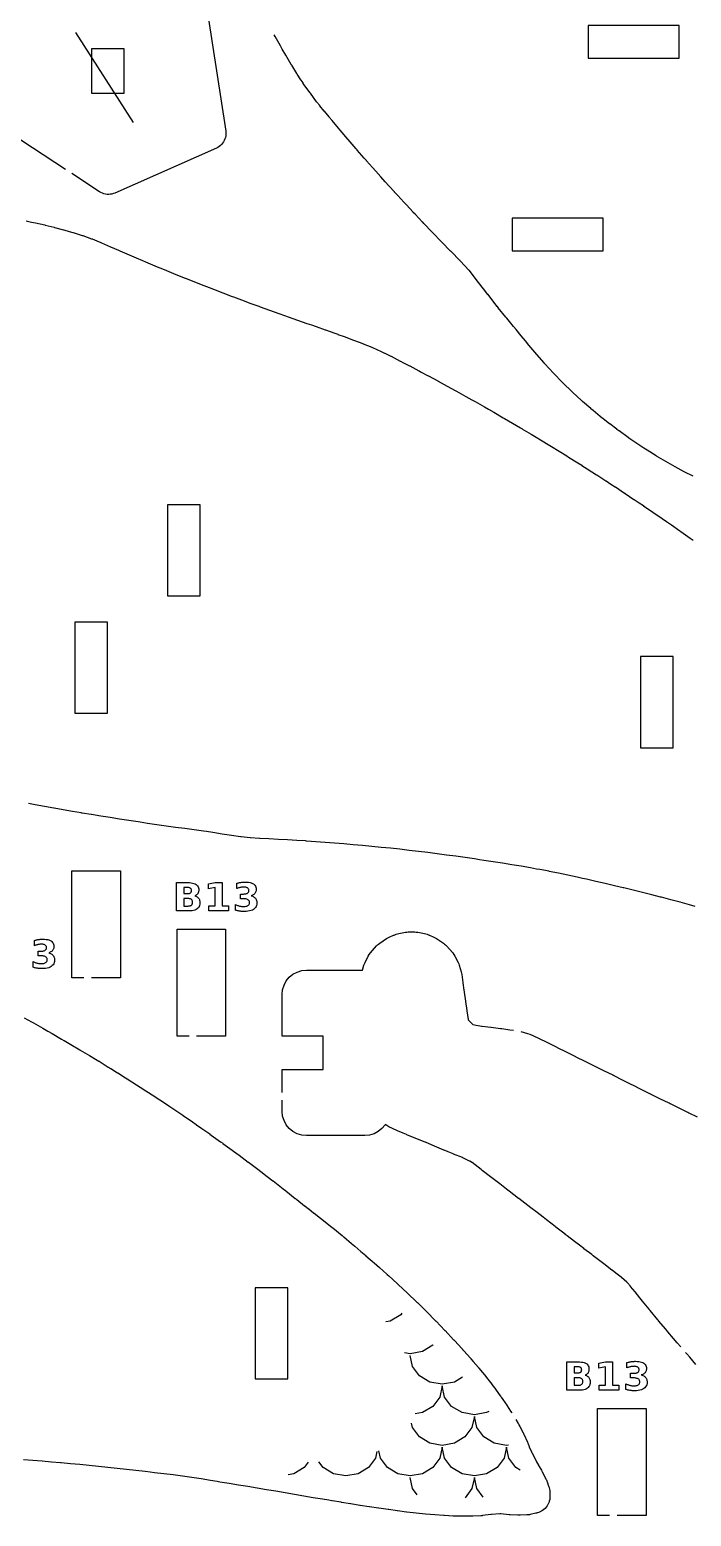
# Model space of a CAD drawing. Header units: millimetres. Extents: x 1 to 297, y 5 to 290.
# Drawn here: x 153.3 to 209.9, y 8.4 to 135.5 of the extents above; entities that cross this region are included whole.
import ezdxf

# ---------------------------------------------------------------- set-up
doc = ezdxf.new("R2010")
doc.units = ezdxf.units.MM
for name, color, linetype in [('CUT', 1, 'CONTINUOUS'), ('ENGRAVE', 5, 'CONTINUOUS'), ('SCORE', 7, 'CONTINUOUS')]:
    doc.layers.add(name, color=color, linetype=linetype)

msp = doc.modelspace()

# ---------------------------------------------------------------- linework, layer by layer
at = {"layer": 'CUT', "color": 1}
for points in [[(168.5566, 136.8011), (170.0886, 126.8641), (170.1025, 126.7284), (170.1028, 126.5902), (170.0892, 126.4526), (170.0619, 126.3171), (170.0211, 126.1851), (169.9673, 126.0578), (169.9009, 125.9365), (169.8227, 125.8225), (169.7335, 125.717), (169.6341, 125.6209), (169.5255, 125.5353), (169.4089, 125.461), (169.2872, 125.3997), (160.6009, 121.5582), (160.4748, 121.5098), (160.3427, 121.4737), (160.2077, 121.4509), (160.0711, 121.4416), (159.9342, 121.446), (159.7984, 121.4639), (159.6651, 121.4953), (159.5356, 121.5398), (159.4111, 121.5969), (159.2946, 121.6652), (156.9153, 123.2238)], [(210.0979, 97.3327), (209.385, 97.6895), (209.346, 97.7098), (208.5771, 98.1267), (208.5501, 98.1417), (207.766, 98.5906), (207.7591, 98.5946), (207.1734, 98.9345), (207.1712, 98.9358), (206.9795, 99.0475), (206.9432, 99.0695), (206.1639, 99.5575), (206.156, 99.5625), (205.8917, 99.7306), (205.8714, 99.7437), (205.3621, 100.0808), (205.3548, 100.0856), (204.6823, 100.5369), (204.6797, 100.5386), (204.5766, 100.6082), (204.5378, 100.6354), (203.7589, 101.2018), (203.7525, 101.2065), (203.5788, 101.3344), (203.564, 101.3455), (202.9633, 101.8008), (202.9452, 101.8148), (202.531, 102.14), (202.5283, 102.1421), (202.1691, 102.4257), (202.1365, 102.4522), (201.555, 102.9415), (201.5523, 102.9438), (201.3565, 103.1095), (201.346, 103.1185), (200.6329, 103.7346), (200.6119, 103.7531), (200.5528, 103.8064), (200.5465, 103.8121), (199.7647, 104.5256), (199.7328, 104.5557), (198.9503, 105.3183), (198.9447, 105.3237), (198.9335, 105.3348), (198.9085, 105.3601), (198.1575, 106.1411), (198.1435, 106.1559), (197.4186, 106.933), (197.3879, 106.9671), (197.347, 107.0141), (197.3395, 107.0228), (196.7178, 107.7494), (196.7144, 107.7533), (196.5445, 107.9535), (196.541, 107.9576), (196.0423, 108.5498), (196.039, 108.5538), (195.744, 108.9068), (195.7407, 108.9108), (195.3761, 109.3506), (195.3735, 109.3538), (194.9438, 109.8756), (194.9402, 109.8799), (194.7185, 110.1515), (194.7165, 110.1538), (194.1437, 110.8585), (194.1397, 110.8634), (194.068, 110.9526), (193.4256, 111.7517), (193.4234, 111.7544), (193.3427, 111.8554), (193.34, 111.8587), (192.7897, 112.5514), (192.7865, 112.5555), (192.5423, 112.8654), (192.5398, 112.8686), (192.1613, 113.3519), (192.1582, 113.3559), (191.7419, 113.8915), (191.7395, 113.8947), (191.5406, 114.1523), (191.5375, 114.1563), (190.9445, 114.9302), (190.9422, 114.9331), (190.9114, 114.9688), (190.1887, 115.7393), (190.1726, 115.7558), (190.1507, 115.7774), (190.1435, 115.7846), (189.3842, 116.5469), (189.3502, 116.5811), (189.3432, 116.5881), (188.5975, 117.3474), (188.5496, 117.396), (188.543, 117.4028), (187.8214, 118.1478), (187.7491, 118.2224), (187.7428, 118.229), (187.0565, 118.9473), (186.9496, 119.0588), (186.9417, 119.067), (186.3, 119.7478), (186.1494, 119.907), (186.1412, 119.9157), (185.5538, 120.548), (185.3488, 120.7678), (185.3411, 120.7761), (184.8165, 121.3484), (184.5483, 121.6398), (184.5409, 121.6478), (184.0874, 122.1488), (183.7478, 122.5226), (183.7408, 122.5304), (183.3663, 122.9492), (182.9473, 123.4164), (182.9406, 123.4239), (182.6529, 123.7497), (182.1469, 124.321), (182.1405, 124.3282), (181.9466, 124.5504), (181.3464, 125.2373), (181.3403, 125.2443), (181.2485, 125.3509), (180.5589, 126.1507), (180.5456, 126.1662), (180.5405, 126.1721), (179.8778, 126.951), (179.7456, 127.1061), (179.7399, 127.1128), (179.203, 127.7514), (178.9452, 128.0575), (178.9397, 128.064), (178.5368, 128.5489), (178.5312, 128.5556), (178.1502, 129.0202), (178.1331, 129.0415), (177.9003, 129.3375), (177.8739, 129.3722), (177.3423, 130.0953), (177.3366, 130.1031), (177.2986, 130.1556), (176.7295, 130.9403), (176.706, 130.9738), (176.5436, 131.2129), (176.5318, 131.2305), (176.1974, 131.7399), (176.1717, 131.7805), (175.7402, 132.4924), (175.7311, 132.5076), (175.7004, 132.5598), (175.6977, 132.5644), (175.2337, 133.3605), (175.2316, 133.3642), (174.936, 133.875), (174.9341, 133.8782), (174.7716, 134.1608), (174.7694, 134.1647), (174.3147, 134.9617), (174.3133, 134.9641), (174.245, 135.0845)], [(156.3715, 123.58), (151.6448, 126.6762)], [(153.0183, 119.1707), (153.4775, 119.0734), (153.8126, 119.0024), (153.8189, 119.001), (154.595, 118.8327), (154.6391, 118.8224), (155.406, 118.6287), (155.4322, 118.6218), (156.2165, 118.4067), (156.2236, 118.4047), (156.6944, 118.2727), (156.6984, 118.2716), (157.0005, 118.186), (157.0426, 118.1733), (157.8021, 117.9307), (157.8457, 117.9159), (158.6059, 117.644), (158.6466, 117.6287), (159.0456, 117.4711), (159.053, 117.4682), (159.41, 117.3247), (159.4478, 117.3089), (160.2303, 116.9662), (160.9106, 116.6681), (161.0318, 116.6153), (161.8313, 116.2706), (162.6324, 115.928), (162.7725, 115.8689), (163.4301, 115.5923), (164.2316, 115.2571), (164.6868, 115.0691), (165.0303, 114.9277), (165.8313, 114.6008), (166.6295, 114.2799), (166.6553, 114.2696), (167.4302, 113.9602), (168.2301, 113.6446), (168.679, 113.4698), (169.0296, 113.3332), (169.8292, 113.0254), (170.6282, 112.7214), (170.7642, 112.6701), (171.4291, 112.4191), (172.2289, 112.1212), (172.9123, 111.8704), (173.0274, 111.8281), (173.828, 111.5364), (174.627, 111.249), (175.1277, 111.0706), (175.4282, 110.9637), (176.2265, 110.6843), (177.0268, 110.4069), (177.4242, 110.2709), (177.8236, 110.134), (177.8251, 110.1335), (178.6142, 109.862), (178.6357, 109.8544), (179.4242, 109.5681), (179.4272, 109.567), (179.6899, 109.4709), (179.6925, 109.4699), (180.2262, 109.2734), (181.0204, 108.9815), (181.032, 108.9771), (181.819, 108.6794), (181.8349, 108.6733), (181.84, 108.6713), (181.8481, 108.6681), (182.6051, 108.3649), (182.6529, 108.3447), (183.4106, 108.0066), (183.4526, 107.987), (183.6919, 107.8701), (183.7036, 107.8643), (184.226, 107.6028), (184.2419, 107.5947), (185.0315, 107.1861), (185.0378, 107.1829), (185.2593, 107.0668), (185.2607, 107.0661), (185.8332, 106.7652), (185.8368, 106.7633), (186.6341, 106.3411), (186.6361, 106.34), (186.7739, 106.2668), (186.776, 106.2656), (187.4333, 105.9147), (187.4376, 105.9124), (188.2341, 105.4833), (188.2372, 105.4817), (188.2654, 105.4664), (188.2671, 105.4655), (189.034, 105.0483), (189.0379, 105.0462), (189.731, 104.6662), (189.7327, 104.6653), (189.8332, 104.61), (189.8395, 104.6065), (190.6344, 104.1636), (190.6388, 104.1611), (191.1641, 103.8659), (191.1659, 103.8649), (191.4357, 103.7127), (191.4381, 103.7113), (192.2355, 103.2594), (192.2386, 103.2577), (192.5754, 103.0657), (192.5773, 103.0646), (193.035, 102.8026), (193.0397, 102.7999), (193.8361, 102.3399), (193.8391, 102.3382), (193.9642, 102.2654), (193.9663, 102.2642), (194.6362, 101.8733), (194.6396, 101.8713), (195.3305, 101.4653), (195.3328, 101.464), (195.4354, 101.4034), (195.4412, 101.4), (196.2365, 100.9251), (196.2406, 100.9227), (196.6689, 100.6649), (196.6711, 100.6636), (197.0371, 100.4424), (197.0407, 100.4402), (197.8379, 99.9549), (197.8403, 99.9535), (197.986, 99.8644), (197.9873, 99.8636), (198.6368, 99.4653), (198.6419, 99.4621), (199.2844, 99.0641), (199.2856, 99.0634), (199.4376, 98.969), (199.4418, 98.9664), (200.2387, 98.4675), (200.2411, 98.466), (200.5617, 98.2643), (200.5644, 98.2626), (201.0388, 97.9626), (201.0416, 97.9608), (201.8226, 97.4642), (201.8255, 97.4623), (201.8375, 97.4546), (201.8436, 97.4507), (202.6388, 96.9361), (202.6429, 96.9334), (203.0564, 96.6637), (203.0591, 96.6618), (203.4399, 96.4121), (203.4425, 96.4104), (204.2396, 95.8849), (204.2432, 95.8825), (204.2739, 95.8621), (205.0389, 95.3532), (205.0445, 95.3495), (205.472, 95.0619), (205.8392, 94.8144), (205.8449, 94.8106), (206.6494, 94.2625), (206.6519, 94.2607), (207.441, 93.7204), (207.4439, 93.7185), (207.8149, 93.463), (207.8186, 93.4604), (208.2415, 93.1671), (208.2441, 93.1653), (208.9661, 92.662), (208.9675, 92.661), (209.0396, 92.6106), (209.0467, 92.6057), (209.8405, 92.0432), (209.8456, 92.0396), (210.1001, 91.8631)], [(210.2759, 60.5278), (209.7782, 60.6647), (208.9781, 60.8822), (208.1784, 61.0962), (207.3797, 61.3068), (207.3005, 61.3275), (206.5773, 61.5162), (205.7791, 61.7192), (204.9775, 61.9194), (204.1796, 62.1126), (204.1185, 62.1271), (203.3806, 62.3018), (202.5808, 62.488), (201.7811, 62.6711), (200.9816, 62.8511), (200.64, 62.9268), (200.1812, 63.0283), (199.3819, 63.2015), (198.5884, 63.3703), (198.5812, 63.3718), (197.7913, 63.5299), (197.7805, 63.532), (196.9846, 63.6765), (196.7055, 63.7262), (196.1843, 63.819), (195.3844, 63.958), (194.5836, 64.0933), (193.7843, 64.223), (192.9857, 64.3477), (192.1867, 64.4687), (191.8005, 64.5258), (191.3869, 64.587), (190.5863, 64.7026), (189.7872, 64.814), (188.9877, 64.9222), (188.188, 65.0274), (187.3882, 65.1296), (186.5884, 65.2288), (185.7948, 65.3241), (185.7813, 65.3256), (184.9879, 65.4147), (184.1897, 65.4995), (183.3902, 65.5811), (182.5904, 65.6598), (181.7907, 65.7356), (180.9903, 65.8084), (180.1909, 65.8773), (179.3916, 65.9428), (178.5919, 66.0053), (177.7922, 66.0648), (176.9914, 66.1213), (176.9328, 66.1252), (176.191, 66.1735), (175.3925, 66.2201), (174.5938, 66.2626), (173.794, 66.3022), (173.0113, 66.3382), (172.9801, 66.34), (172.218, 66.3928), (172.1689, 66.3972), (171.4153, 66.4775), (171.3662, 66.4836), (170.5956, 66.5946), (170.5822, 66.5966), (169.79, 66.719), (169.7869, 66.7195), (168.9853, 66.8452), (168.4535, 66.9258), (168.1941, 66.9652), (168.1845, 66.9666), (167.3898, 67.0742), (166.5917, 67.1825), (166.588, 67.183), (165.7868, 67.294), (164.995, 67.3997), (164.9846, 67.4011), (164.194, 67.513), (164.1845, 67.5144), (163.3886, 67.6329), (162.7658, 67.7259), (162.587, 67.7528), (161.793, 67.8696), (161.7847, 67.8708), (160.9933, 67.9923), (160.9834, 67.9939), (160.1879, 68.1222), (159.3877, 68.251), (158.5921, 68.3786), (158.5837, 68.38), (157.7917, 68.5122), (157.7831, 68.5136), (157.7111, 68.5261), (156.9867, 68.6518), (156.1872, 68.7898), (155.3919, 68.9272), (155.3821, 68.929), (154.5904, 69.0718), (154.5825, 69.0732), (153.7848, 69.2221), (153.2201, 69.3261)], [(157.95, 54.425), (156.925, 54.425), (156.925, 63.575), (161.075, 63.575), (161.075, 54.425), (158.6, 54.425)], [(166.95, 49.425), (165.925, 49.425), (165.925, 58.575), (170.075, 58.575), (170.075, 49.425), (167.6, 49.425)], [(174.925, 44.6091), (174.925, 46.575), (178.425, 46.575), (178.425, 49.425), (174.925, 49.425), (174.925, 53.0037), (174.9645, 53.4049), (175.0826, 53.7942), (175.2744, 54.153), (175.5325, 54.4675), (175.847, 54.7256), (176.2058, 54.9174), (176.5951, 55.0355), (176.9963, 55.075), (181.795, 55.075), (181.9218, 55.5031), (181.9647, 55.6259), (182.0191, 55.744), (182.2963, 56.2766), (182.3798, 56.416), (182.4794, 56.5444), (183.0103, 57.1502), (183.0897, 57.2335), (183.1771, 57.3107), (183.2695, 57.3793), (183.8543, 57.7765), (183.967, 57.8453), (184.0859, 57.9028), (184.456, 58.0601), (184.5011, 58.0782), (184.6672, 58.1418), (184.7809, 58.1796), (184.8974, 58.2073), (185.4668, 58.3161), (185.5935, 58.3342), (185.7213, 58.3402), (186.2787, 58.3402), (186.4065, 58.3342), (186.5332, 58.3161), (187.1026, 58.2073), (187.2191, 58.1796), (187.3328, 58.1418), (187.4989, 58.0782), (187.544, 58.0601), (187.9141, 57.9028), (188.033, 57.8453), (188.1457, 57.7765), (188.7305, 57.3793), (188.8229, 57.3107), (188.9103, 57.2335), (188.9897, 57.1502), (189.5206, 56.5444), (189.6202, 56.416), (189.7037, 56.2766), (189.9809, 55.744), (190.0353, 55.6259), (190.0782, 55.5031), (190.2501, 54.9227), (190.2774, 54.8144), (190.2956, 54.7042), (190.381, 54.0151), (190.3824, 54.0046), (190.4738, 53.358), (190.4747, 53.3517), (190.4931, 53.2169), (190.4949, 53.2049), (190.6182, 52.418), (190.6203, 52.4044), (190.7354, 51.6171), (190.7373, 51.6038), (190.8404, 50.8455), (190.8425, 50.8343), (190.8499, 50.8256), (191.2295, 50.4246), (191.2379, 50.4167), (191.2491, 50.414), (191.9877, 50.2795), (192.0338, 50.2729), (192.795, 50.1935), (192.822, 50.1904), (193.5974, 50.0935), (193.6225, 50.0902), (193.733, 50.0742), (194.4146, 49.976), (194.7134, 49.935)], [(152.8395, 51.0109), (153.4591, 50.6655), (153.4633, 50.6632), (153.6369, 50.5656), (153.6435, 50.5619), (154.4372, 50.1099), (154.4416, 50.1074), (154.8635, 49.865), (154.8676, 49.8627), (155.2376, 49.6484), (155.239, 49.6476), (156.038, 49.1836), (156.2423, 49.0648), (156.2465, 49.0623), (156.838, 48.7158), (156.841, 48.714), (157.6031, 48.2646), (157.6078, 48.2619), (157.6385, 48.2436), (157.6423, 48.2413), (158.4386, 47.7639), (158.4418, 47.762), (158.9354, 47.4642), (158.9404, 47.4612), (159.2391, 47.2792), (159.2437, 47.2763), (160.0393, 46.7871), (160.0439, 46.7843), (160.2384, 46.6637), (160.2433, 46.6606), (160.8398, 46.2869), (160.8421, 46.2855), (161.5128, 45.8634), (161.5181, 45.8601), (161.6408, 45.782), (162.4402, 45.2744), (162.4423, 45.273), (162.7714, 45.0632), (162.7763, 45.06), (163.2406, 44.7611), (163.2438, 44.7591), (164.0096, 44.263), (164.0159, 44.2589), (164.0413, 44.2422), (164.0451, 44.2397), (164.8413, 43.7137), (164.8432, 43.7125), (165.2203, 43.4624), (165.2267, 43.4582), (165.6418, 43.1795), (165.6431, 43.1786), (166.4104, 42.6622), (166.4175, 42.6574), (166.4425, 42.6403), (166.4465, 42.6376), (167.2425, 42.0901), (167.2442, 42.0889), (167.5736, 41.8616), (167.5803, 41.8569), (168.043, 41.5335), (168.0444, 41.5325), (168.7164, 41.0613), (168.7236, 41.0562), (168.8442, 40.9705), (169.6435, 40.4013), (169.6459, 40.3996), (169.8398, 40.2609), (169.8457, 40.2566), (170.444, 39.8237), (170.447, 39.8215), (170.9429, 39.4605), (170.9492, 39.456), (171.2445, 39.2383), (171.2474, 39.2362), (172.0247, 38.6602), (172.0314, 38.6552), (172.0451, 38.645), (172.0467, 38.6437), (172.8452, 38.0424), (173.0877, 37.8597), (173.0966, 37.8529), (173.6461, 37.4317), (174.1314, 37.0593), (174.141, 37.0519), (174.4463, 36.8133), (175.1552, 36.2589), (175.1655, 36.2508), (175.2475, 36.1854), (176.0455, 35.5478), (176.0536, 35.5414), (176.1603, 35.4591), (176.1698, 35.4517), (176.8455, 34.9202), (176.8508, 34.916), (177.1847, 34.6593), (177.1936, 34.6523), (177.6462, 34.2983), (177.6473, 34.2974), (178.2065, 33.8588), (178.2166, 33.8508), (178.4478, 33.6659), (179.2058, 33.0584), (179.2159, 33.0502), (179.2475, 33.0244), (179.2491, 33.0231), (180.05, 32.3662), (180.1731, 32.2658), (180.1796, 32.2605), (180.1862, 32.2551), (180.1927, 32.2497), (180.8513, 31.6983), (181.1306, 31.466), (181.1376, 31.4602), (181.1445, 31.4544), (181.1514, 31.4485), (181.6523, 31.0203), (182.0697, 30.6662), (182.077, 30.66), (182.0844, 30.6536), (182.0916, 30.6473), (182.4533, 30.3313), (182.9899, 29.8665), (182.9977, 29.8597), (183.0055, 29.8528), (183.0133, 29.846), (183.2534, 29.6314), (183.8908, 29.0658), (183.8983, 29.0591), (183.9058, 29.0523), (183.9133, 29.0455), (184.054, 28.9168), (184.7731, 28.2638), (184.7794, 28.2581), (184.7857, 28.2523), (184.792, 28.2465), (184.8515, 28.191), (185.642, 27.4551), (185.6483, 27.4492), (185.6546, 27.4433), (185.6608, 27.4373), (186.4569, 26.6768), (186.4675, 26.6668), (186.4764, 26.6582), (186.4853, 26.6497), (186.4941, 26.6411), (187.258, 25.8923), (187.284, 25.8671), (187.2934, 25.8579), (187.3028, 25.8486), (187.3121, 25.8394), (188.0585, 25.0875), (188.0785, 25.0675), (188.0884, 25.0575), (188.0983, 25.0475), (188.1081, 25.0374), (188.8579, 24.2587), (188.8647, 24.2516), (188.8714, 24.2445), (188.8782, 24.2374), (189.6019, 23.4633), (189.6094, 23.4551), (189.617, 23.447), (189.6239, 23.4394), (189.6618, 23.3975), (190.331, 22.6687), (190.3423, 22.6563), (190.3534, 22.6438), (190.3642, 22.6316), (190.4638, 22.5177), (191.0399, 21.8695), (191.0519, 21.8559), (191.0638, 21.8421), (191.0754, 21.8285), (191.265, 21.6033), (191.722, 21.0703), (191.7345, 21.0554), (191.747, 21.0404), (191.7593, 21.0254), (192.0661, 20.6459), (192.375, 20.271), (192.3881, 20.2548), (192.4012, 20.2384), (192.4141, 20.222), (192.8586, 19.6468), (192.8628, 19.6415), (192.9954, 19.4738), (193.0102, 19.4548), (193.0248, 19.4356), (193.0392, 19.4164), (193.5851, 18.6723), (193.5991, 18.6529), (193.6129, 18.6334), (193.6264, 18.614), (193.6654, 18.5566), (194.14, 17.8661), (194.1511, 17.8497), (194.1621, 17.8332), (194.173, 17.8166), (194.4667, 17.3609), (194.5709, 17.2012)], [(195.3536, 49.8268), (195.9346, 49.6623), (196.112, 49.5982), (196.8068, 49.2903), (196.8586, 49.2661), (197.6343, 48.8819), (198.4285, 48.4904), (198.4383, 48.4855), (198.4741, 48.4675), (198.4761, 48.4665), (199.2349, 48.0831), (200.038, 47.6794), (200.0627, 47.6672), (200.832, 47.2882), (200.8345, 47.287), (201.636, 46.8899), (201.6808, 46.868), (201.6836, 46.8666), (202.4341, 46.4973), (203.2287, 46.1081), (203.2378, 46.1036), (203.3098, 46.0677), (203.3121, 46.0665), (204.0347, 45.704), (204.831, 45.3063), (204.8363, 45.3036), (204.909, 45.2669), (205.633, 44.9015), (205.6346, 44.9007), (206.4288, 44.4984), (206.4379, 44.4939), (206.4909, 44.4682), (206.494, 44.4667), (207.234, 44.1047), (208.0287, 43.7178), (208.0374, 43.7136), (208.1297, 43.6678), (208.1324, 43.6665), (208.8342, 43.3167), (209.63, 42.9213), (209.6372, 42.9177), (209.7367, 42.8675), (209.739, 42.8664), (210.4355, 42.5134)], [(209.0352, 22.8515), (208.7487, 23.1819), (208.7374, 23.1952), (208.4343, 23.5542), (207.948, 24.1238), (207.9374, 24.1364), (207.756, 24.3543), (207.1473, 25.0781), (207.1374, 25.09), (207.0854, 25.1533), (206.4252, 25.9539), (206.3473, 26.0478), (206.3368, 26.0605), (205.7746, 26.7548), (205.5465, 27.0341), (205.5369, 27.046), (205.1308, 27.5549), (204.7534, 28.0246), (204.7316, 28.0502), (204.4915, 28.3174), (204.4362, 28.3717), (203.9649, 28.7785), (203.9396, 28.7992), (203.4962, 29.1423), (203.1577, 29.4019), (203.1507, 29.4074), (202.4625, 29.9425), (202.355, 30.0253), (202.3535, 30.0265), (201.5513, 30.6463), (201.426, 30.7419), (200.758, 31.2473), (200.7511, 31.2526), (200.3735, 31.5421), (199.9581, 31.8577), (199.9508, 31.8633), (199.3291, 32.3423), (199.158, 32.473), (199.1507, 32.4786), (198.3513, 33.0973), (198.2972, 33.1387), (198.2924, 33.1424), (197.5516, 33.7143), (197.2583, 33.9385), (197.2529, 33.9426), (196.7514, 34.3297), (196.211, 34.7419), (195.9581, 34.9332), (195.9511, 34.9385), (195.168, 35.5388), (195.1584, 35.5462), (195.1492, 35.5532), (194.3518, 36.1704), (194.1324, 36.3387), (194.1275, 36.3425), (193.5515, 36.7883), (193.0942, 37.1385), (193.0888, 37.1426), (192.7513, 37.4039), (192.0525, 37.9382), (192.0464, 37.9429), (191.9534, 38.0149), (191.1748, 38.6156), (191.1583, 38.6274), (191.1409, 38.6379), (190.9794, 38.7273), (190.9565, 38.7394), (190.3924, 39.0212), (190.3453, 39.0423), (189.5797, 39.3472), (189.564, 39.3536), (189.1351, 39.5307), (188.7786, 39.6779), (188.7634, 39.6843), (187.9703, 40.0231), (187.2524, 40.3302), (187.2482, 40.332), (187.1798, 40.3615), (187.1627, 40.3686), (186.3746, 40.6811), (186.3699, 40.6829), (185.5814, 40.999), (185.5618, 41.007), (185.2664, 41.1309), (184.8, 41.3264), (184.7392, 41.3537), (184.0509, 41.6834), (183.8815, 41.7803), (183.7407, 41.8752), (183.7256, 41.847), (183.4675, 41.5325), (183.153, 41.2744), (182.7942, 41.0826), (182.4049, 40.9645), (182.0037, 40.925), (176.9963, 40.925), (176.5951, 40.9645), (176.2058, 41.0826), (175.847, 41.2744), (175.5325, 41.5325), (175.2744, 41.847), (175.0826, 42.2058), (174.9645, 42.5951), (174.925, 42.9963), (174.925, 43.9591)], [(210.3374, 21.3488), (209.8119, 21.954), (209.5495, 22.2522), (209.5374, 22.2661), (209.4585, 22.3582)], [(194.9116, 16.6478), (195.1259, 16.2912), (195.1472, 16.2544), (195.1678, 16.2174), (195.1878, 16.1802), (195.2659, 16.0294), (195.2699, 16.0218), (195.555, 15.4891), (195.5743, 15.4516), (195.593, 15.4138), (195.6111, 15.3758), (195.9221, 14.6944), (195.9413, 14.6502), (195.9597, 14.6058), (195.9773, 14.561), (196.0618, 14.3341), (196.0672, 14.32), (196.0728, 14.3061), (196.0786, 14.2921), (196.2628, 13.863), (196.272, 13.8426), (196.2816, 13.8224), (196.2915, 13.8023), (196.6837, 13.0463), (196.6876, 13.0391), (196.6914, 13.0319), (196.6953, 13.0247), (196.8584, 12.7299), (196.8629, 12.7219), (196.8675, 12.714), (196.8721, 12.706), (197.1186, 12.2903), (197.1394, 12.2539), (197.1596, 12.2172), (197.1793, 12.1802), (197.5051, 11.5427), (197.5272, 11.4974), (197.5384, 11.4733), (197.5774, 11.3804), (197.5867, 11.3555), (197.6036, 11.308), (197.6667, 11.1186), (197.6695, 11.1105), (197.6723, 11.1023), (197.6752, 11.0942), (197.7547, 10.8764), (197.7742, 10.819), (197.7837, 10.7887), (197.8153, 10.6699), (197.8362, 10.5471), (197.8457, 10.4246), (197.8468, 10.3928), (197.8474, 10.3322), (197.8438, 10.0468), (197.8409, 9.9743), (197.8383, 9.9363), (197.8206, 9.7903), (197.7871, 9.647), (197.7805, 9.6246), (197.7347, 9.4932), (197.7277, 9.4761), (197.6704, 9.3538), (197.6004, 9.2362), (197.519, 9.1262), (197.4271, 9.0248), (197.3255, 8.933), (197.2153, 8.8518), (197.0992, 8.7829), (197.0687, 8.7668), (197.009, 8.7371), (196.9932, 8.7298), (196.9257, 8.7006), (196.8898, 8.6862), (196.7506, 8.6391), (196.7134, 8.6287), (196.642, 8.611), (196.1486, 8.5026), (196.0936, 8.4918), (196.0645, 8.4866), (195.9535, 8.4719), (195.9241, 8.4692), (195.8682, 8.4653), (195.3025, 8.4378), (195.234, 8.4362), (195.1656, 8.4364), (195.0971, 8.4383), (194.4421, 8.4736), (194.4102, 8.4757), (194.3783, 8.4782), (194.3464, 8.4811), (193.6363, 8.5535), (193.6205, 8.5548), (193.5775, 8.5554), (193.5617, 8.5545), (192.8279, 8.4986), (192.8142, 8.4974), (192.8006, 8.4961), (192.787, 8.4946), (192.0835, 8.4092), (192.0318, 8.4039), (191.9801, 8.3996), (191.9283, 8.3964), (191.2326, 8.3663), (191.2123, 8.3656), (191.1919, 8.3651), (191.1716, 8.3646), (190.4304, 8.3552), (190.41, 8.3551), (190.3896, 8.3551), (190.3692, 8.3553), (189.6298, 8.3685), (189.6082, 8.369), (189.5867, 8.3698), (189.5652, 8.3707), (188.8274, 8.4076), (188.8059, 8.4088), (188.7843, 8.4103), (188.7627, 8.4119), (187.9937, 8.4753), (187.9872, 8.4759), (187.2049, 8.5443), (187.197, 8.545), (187.1891, 8.5458), (187.1812, 8.5465), (186.4057, 8.6236), (186.3966, 8.6246), (186.3875, 8.6255), (186.3784, 8.6265), (185.6062, 8.714), (185.5961, 8.7152), (185.5859, 8.7164), (185.5758, 8.7177), (184.8038, 8.8171), (184.7945, 8.8183), (184.7853, 8.8196), (184.776, 8.8209), (184.043, 8.9257), (184.0406, 8.9261), (183.984, 8.9343), (183.1894, 9.046), (183.1805, 9.0473), (182.389, 9.1641), (182.3817, 9.1652), (181.5885, 9.2866), (181.5789, 9.2882), (180.7881, 9.4152), (180.7833, 9.4159), (179.9877, 9.5467), (179.9793, 9.5481), (179.1887, 9.6831), (179.1811, 9.6844), (178.9178, 9.726), (178.3881, 9.8101), (178.3783, 9.8117), (177.5877, 9.9431), (177.5851, 9.9435), (176.7875, 10.0778), (176.7842, 10.0783), (175.9874, 10.2145), (175.9859, 10.2147), (175.1873, 10.3521), (175.1848, 10.3525), (174.3774, 10.493), (174.1785, 10.526), (173.5877, 10.6241), (172.7864, 10.7571), (171.9873, 10.889), (171.1877, 11.0212), (170.3871, 11.1536), (169.5878, 11.2854), (169.5848, 11.2859), (169.3449, 11.3261), (168.7888, 11.4191), (168.7818, 11.4202), (167.9876, 11.5437), (167.1851, 11.6678), (166.3902, 11.7885), (166.3819, 11.7897), (165.6006, 11.8976), (165.5939, 11.8985), (165.5872, 11.8993), (165.5805, 11.9001), (164.7913, 11.9914), (163.9907, 12.0839), (163.6279, 12.1256), (163.1899, 12.1764), (162.3901, 12.2681), (161.5899, 12.3589), (160.7854, 12.4492), (159.9857, 12.5349), (159.188, 12.6163), (158.3893, 12.695), (157.5904, 12.7716), (156.7908, 12.8467), (155.9913, 12.9203), (155.9358, 12.9254), (155.1906, 12.9933), (154.3891, 13.0647), (153.5847, 13.1334), (152.7875, 13.1959)], [(202.95, 8.425), (201.925, 8.425), (201.925, 17.575), (206.075, 17.575), (206.075, 8.425), (203.6, 8.425)]]:
    msp.add_lwpolyline(points, dxfattribs=at)
for points in [[(208.895, 135.895), (201.105, 135.895), (201.105, 133.105), (208.895, 133.105), (208.895, 135.895)], [(161.395, 133.895), (158.605, 133.895), (158.605, 130.105), (161.395, 130.105), (161.395, 133.895)], [(202.395, 116.605), (202.395, 119.395), (194.605, 119.395), (194.605, 116.605), (202.395, 116.605)], [(167.895, 94.895), (165.105, 94.895), (165.105, 87.105), (167.895, 87.105), (167.895, 94.895)], [(159.9636, 84.847), (157.1736, 84.847), (157.1736, 77.057), (159.9636, 77.057), (159.9636, 84.847)], [(208.395, 81.895), (205.605, 81.895), (205.605, 74.105), (208.395, 74.105), (208.395, 81.895)], [(175.395, 27.895), (172.605, 27.895), (172.605, 20.105), (175.395, 20.105), (175.395, 27.895)]]:
    msp.add_lwpolyline(points, close=True, dxfattribs=at)
at = {"layer": 'ENGRAVE', "color": 5}
for points in [[(167.6864, 61.315), (167.7309, 61.2707), (167.7703, 61.2208), (167.8041, 61.1662), (167.8318, 61.1076), (167.8533, 61.045), (167.8687, 60.9785), (167.8779, 60.9079), (167.881, 60.8334), (167.8744, 60.7212), (167.8546, 60.619), (167.8216, 60.5266), (167.7754, 60.4443), (167.716, 60.3718), (167.6433, 60.3093), (167.5573, 60.2566), (167.4574, 60.2135), (167.3439, 60.1799), (167.2166, 60.156), (167.0755, 60.1416), (166.9207, 60.1368), (165.8807, 60.1368), (165.8807, 62.5668), (166.8214, 62.5668), (166.9824, 62.5626), (167.1278, 62.5498), (167.2578, 62.5286), (167.3723, 62.4988), (167.4712, 62.4606), (167.5546, 62.4138), (167.624, 62.3577), (167.6808, 62.2914), (167.7249, 62.2149), (167.7565, 62.1281), (167.7754, 62.0311), (167.7817, 61.9239), (167.7794, 61.8663), (167.7725, 61.8115), (167.7609, 61.7597), (167.7448, 61.7109), (167.724, 61.665), (167.6987, 61.622), (167.6689, 61.5823), (167.635, 61.5461), (167.597, 61.5136), (167.5547, 61.4846), (167.5083, 61.4591), (167.4578, 61.4373), (167.5225, 61.415), (167.5822, 61.3872), (167.6368, 61.3539), (167.6864, 61.315)], [(169.1927, 62.1404), (168.6247, 62.0232), (168.6247, 62.4496), (169.1894, 62.5668), (169.7851, 62.5668), (169.7851, 60.5698), (170.3385, 60.5698), (170.3385, 60.1368), (168.6393, 60.1368), (168.6393, 60.5698), (169.1927, 60.5698), (169.1927, 62.1404)], [(172.3327, 61.4233), (172.4048, 61.3943), (172.4704, 61.3602), (172.5293, 61.3208), (172.5818, 61.2763), (172.6276, 61.2265), (172.6667, 61.1718), (172.6986, 61.1123), (172.7234, 61.0481), (172.7412, 60.9791), (172.7518, 60.9054), (172.7554, 60.8269), (172.7477, 60.7113), (172.7246, 60.6053), (172.6862, 60.5089), (172.6324, 60.4222), (172.5632, 60.3451), (172.4787, 60.2776), (172.3794, 60.2202), (172.266, 60.1732), (172.1385, 60.1366), (171.9969, 60.1105), (171.8412, 60.0948), (171.6714, 60.0896), (171.609, 60.0905), (171.5465, 60.093), (171.484, 60.0971), (171.4215, 60.103), (171.3589, 60.1105), (171.2962, 60.1197), (171.2337, 60.1306), (171.1714, 60.1431), (171.1093, 60.1574), (171.0474, 60.1733), (170.9858, 60.1908), (170.9243, 60.2101), (170.9243, 60.6935), (170.9829, 60.6654), (171.0413, 60.6397), (171.0995, 60.6164), (171.1576, 60.5954), (171.2156, 60.5769), (171.2735, 60.5608), (171.3311, 60.5471), (171.3884, 60.5359), (171.4454, 60.5272), (171.502, 60.521), (171.5584, 60.5173), (171.6144, 60.516), (171.6942, 60.5184), (171.7675, 60.5256), (171.8344, 60.5376), (171.8947, 60.5544), (171.9487, 60.576), (171.9961, 60.6023), (172.0366, 60.6331), (172.0698, 60.6681), (172.0956, 60.7073), (172.114, 60.7506), (172.1251, 60.7981), (172.1288, 60.8497), (172.125, 60.9028), (172.1137, 60.9514), (172.0948, 60.9956), (172.0684, 61.0353), (172.0344, 61.0705), (171.9929, 61.1012), (171.944, 61.1273), (171.8879, 61.1486), (171.8246, 61.1653), (171.7541, 61.1771), (171.6765, 61.1842), (171.5917, 61.1866), (171.341, 61.1866), (171.341, 61.5903), (171.6047, 61.5903), (171.68, 61.5923), (171.7486, 61.5985), (171.8106, 61.6088), (171.8658, 61.6232), (171.9144, 61.6417), (171.9562, 61.6643), (171.9915, 61.6912), (172.0204, 61.7223), (172.0429, 61.7577), (172.059, 61.7974), (172.0686, 61.8414), (172.0718, 61.8897), (172.0687, 61.9346), (172.0593, 61.976), (172.0437, 62.0139), (172.0219, 62.0482), (171.9938, 62.079), (171.9595, 62.1062), (171.9195, 62.1296), (171.8743, 62.1487), (171.824, 62.1636), (171.7685, 62.1742), (171.7079, 62.1806), (171.6421, 62.1827), (171.5916, 62.1818), (171.5408, 62.1789), (171.4899, 62.1742), (171.4388, 62.1675), (171.3876, 62.159), (171.3361, 62.1485), (171.2846, 62.1362), (171.2332, 62.1221), (171.1819, 62.1062), (171.1307, 62.0885), (171.0795, 62.069), (171.0285, 62.0476), (171.0285, 62.5066), (171.0903, 62.5232), (171.1518, 62.5384), (171.2132, 62.5522), (171.2745, 62.5645), (171.3355, 62.5753), (171.3963, 62.5847), (171.4569, 62.5927), (171.5171, 62.5992), (171.577, 62.6043), (171.6365, 62.6079), (171.6956, 62.6101), (171.7544, 62.6108), (171.9057, 62.6065), (172.0437, 62.5935), (172.1684, 62.5719), (172.2799, 62.5417), (172.3782, 62.5028), (172.4632, 62.4553), (172.5351, 62.3992), (172.5939, 62.3343), (172.6396, 62.2606), (172.6723, 62.1783), (172.6919, 62.0872), (172.6984, 61.9874), (172.6953, 61.9185), (172.6859, 61.8538), (172.6703, 61.7935), (172.6485, 61.7375), (172.6204, 61.6857), (172.5861, 61.6383), (172.5457, 61.5952), (172.4993, 61.5566), (172.447, 61.5225), (172.3886, 61.4929), (172.3243, 61.4677), (172.2541, 61.447), (172.3327, 61.4233)], [(166.9842, 61.6424), (167.0196, 61.655), (167.0511, 61.6713), (167.0786, 61.6912), (167.1019, 61.7146), (167.1211, 61.7415), (167.1359, 61.7717), (167.1466, 61.8055), (167.1529, 61.8426), (167.1551, 61.8832), (167.1529, 61.9234), (167.1466, 61.9602), (167.1359, 61.9937), (167.1211, 62.0239), (167.1019, 62.0509), (167.0786, 62.0745), (167.0511, 62.0946), (167.0196, 62.1111), (166.9842, 62.1239), (166.9447, 62.1331), (166.9013, 62.1386), (166.854, 62.1404), (166.5073, 62.1404), (166.5073, 61.6261), (166.854, 61.6261), (166.9013, 61.6279), (166.9447, 61.6333), (166.9842, 61.6424)], [(167.0853, 60.5987), (167.1248, 60.6186), (167.1591, 60.643), (167.1882, 60.6718), (167.212, 60.7052), (167.2305, 60.7431), (167.2438, 60.7855), (167.2517, 60.8324), (167.2543, 60.8839), (167.2517, 60.9343), (167.2439, 60.9804), (167.2307, 61.022), (167.2124, 61.0593), (167.1888, 61.0922), (167.1599, 61.1207), (167.1258, 61.1448), (167.0863, 61.1646), (167.0415, 61.1799), (166.9914, 61.1909), (166.9359, 61.1975), (166.8751, 61.1996), (166.5073, 61.1996), (166.5073, 60.5633), (166.8751, 60.5633), (166.9355, 60.5655), (166.9906, 60.5721), (167.0405, 60.5832), (167.0853, 60.5987)], [(155.0127, 56.5384), (155.0848, 56.5095), (155.1503, 56.4753), (155.2093, 56.4359), (155.2617, 56.3914), (155.3076, 56.3416), (155.3467, 56.2869), (155.3786, 56.2274), (155.4034, 56.1632), (155.4212, 56.0942), (155.4318, 56.0205), (155.4354, 55.9421), (155.4277, 55.8264), (155.4046, 55.7204), (155.3662, 55.6241), (155.3124, 55.5373), (155.2432, 55.4602), (155.1587, 55.3927), (155.0594, 55.3353), (154.946, 55.2883), (154.8185, 55.2517), (154.6769, 55.2256), (154.5212, 55.21), (154.3514, 55.2047), (154.289, 55.2056), (154.2265, 55.2081), (154.164, 55.2123), (154.1015, 55.2181), (154.0389, 55.2257), (153.9762, 55.2349), (153.9137, 55.2457), (153.8514, 55.2583), (153.7893, 55.2725), (153.7274, 55.2884), (153.6657, 55.306), (153.6043, 55.3252), (153.6043, 55.8086), (153.6628, 55.7805), (153.7212, 55.7548), (153.7795, 55.7315), (153.8376, 55.7106), (153.8956, 55.6921), (153.9534, 55.6759), (154.0111, 55.6623), (154.0684, 55.6511), (154.1254, 55.6424), (154.182, 55.6362), (154.2384, 55.6324), (154.2944, 55.6312), (154.3742, 55.6336), (154.4475, 55.6408), (154.5144, 55.6527), (154.5747, 55.6695), (154.6287, 55.6911), (154.6761, 55.7174), (154.7166, 55.7483), (154.7498, 55.7833), (154.7756, 55.8224), (154.794, 55.8657), (154.8051, 55.9132), (154.8088, 55.9648), (154.805, 56.0179), (154.7937, 56.0666), (154.7748, 56.1107), (154.7483, 56.1504), (154.7144, 56.1856), (154.6728, 56.2163), (154.6239, 56.2424), (154.5679, 56.2638), (154.5046, 56.2804), (154.4341, 56.2923), (154.3565, 56.2994), (154.2716, 56.3018), (154.021, 56.3018), (154.021, 56.7054), (154.2847, 56.7054), (154.36, 56.7075), (154.4286, 56.7136), (154.4906, 56.7239), (154.5458, 56.7383), (154.5944, 56.7568), (154.6362, 56.7795), (154.6715, 56.8063), (154.7004, 56.8374), (154.7229, 56.8728), (154.7389, 56.9126), (154.7486, 56.9566), (154.7518, 57.0049), (154.7487, 57.0498), (154.7393, 57.0911), (154.7237, 57.129), (154.7019, 57.1633), (154.6738, 57.1941), (154.6395, 57.2214), (154.5995, 57.2447), (154.5543, 57.2638), (154.504, 57.2787), (154.4485, 57.2893), (154.3879, 57.2957), (154.3221, 57.2978), (154.2716, 57.2969), (154.2208, 57.2941), (154.1699, 57.2893), (154.1188, 57.2827), (154.0676, 57.2741), (154.0161, 57.2637), (153.9646, 57.2514), (153.9132, 57.2373), (153.8619, 57.2214), (153.8107, 57.2036), (153.7595, 57.1841), (153.7085, 57.1628), (153.7085, 57.6217), (153.7702, 57.6384), (153.8318, 57.6536), (153.8932, 57.6673), (153.9544, 57.6796), (154.0155, 57.6905), (154.0763, 57.6999), (154.1369, 57.7078), (154.1971, 57.7143), (154.257, 57.7194), (154.3165, 57.723), (154.3756, 57.7252), (154.4344, 57.7259), (154.5857, 57.7216), (154.7237, 57.7086), (154.8484, 57.687), (154.9599, 57.6568), (155.0582, 57.618), (155.1432, 57.5705), (155.2151, 57.5143), (155.2739, 57.4494), (155.3196, 57.3758), (155.3523, 57.2934), (155.3719, 57.2023), (155.3784, 57.1025), (155.3753, 57.0336), (155.3659, 56.969), (155.3503, 56.9086), (155.3285, 56.8526), (155.3004, 56.8009), (155.2661, 56.7534), (155.2257, 56.7104), (155.1793, 56.6718), (155.1269, 56.6377), (155.0686, 56.608), (155.0043, 56.5829), (154.9341, 56.5622), (155.0127, 56.5384)], [(201.091, 20.315), (201.1355, 20.2707), (201.1749, 20.2208), (201.2088, 20.1662), (201.2364, 20.1076), (201.258, 20.045), (201.2733, 19.9785), (201.2826, 19.9079), (201.2856, 19.8334), (201.279, 19.7212), (201.2592, 19.619), (201.2262, 19.5266), (201.18, 19.4443), (201.1206, 19.3718), (201.048, 19.3093), (200.9619, 19.2566), (200.8621, 19.2135), (200.7485, 19.1799), (200.6212, 19.156), (200.4801, 19.1416), (200.3253, 19.1368), (199.2853, 19.1368), (199.2853, 21.5668), (200.2261, 21.5668), (200.387, 21.5626), (200.5325, 21.5498), (200.6625, 21.5286), (200.7769, 21.4988), (200.8759, 21.4606), (200.9593, 21.4138), (201.0287, 21.3577), (201.0854, 21.2914), (201.1296, 21.2149), (201.1611, 21.1281), (201.18, 21.0311), (201.1863, 20.9239), (201.184, 20.8663), (201.1771, 20.8115), (201.1656, 20.7597), (201.1494, 20.7109), (201.1287, 20.665), (201.1033, 20.622), (201.0736, 20.5823), (201.0397, 20.5461), (201.0016, 20.5136), (200.9594, 20.4846), (200.913, 20.4591), (200.8624, 20.4373), (200.9272, 20.415), (200.9869, 20.3872), (201.0415, 20.3539), (201.091, 20.315)], [(200.3888, 20.6424), (200.4243, 20.655), (200.4557, 20.6713), (200.4832, 20.6912), (200.5066, 20.7146), (200.5257, 20.7415), (200.5406, 20.7717), (200.5512, 20.8055), (200.5576, 20.8426), (200.5597, 20.8832), (200.5576, 20.9234), (200.5512, 20.9602), (200.5406, 20.9937), (200.5257, 21.0239), (200.5066, 21.0509), (200.4832, 21.0745), (200.4557, 21.0946), (200.4243, 21.1111), (200.3888, 21.1239), (200.3494, 21.1331), (200.306, 21.1386), (200.2586, 21.1404), (199.9119, 21.1404), (199.9119, 20.6261), (200.2586, 20.6261), (200.306, 20.6279), (200.3494, 20.6333), (200.3888, 20.6424)], [(202.5973, 21.1404), (202.0293, 21.0232), (202.0293, 21.4496), (202.5941, 21.5668), (203.1898, 21.5668), (203.1898, 19.5698), (203.7432, 19.5698), (203.7432, 19.1368), (202.044, 19.1368), (202.044, 19.5698), (202.5973, 19.5698), (202.5973, 21.1404)], [(205.7374, 20.4233), (205.8095, 20.3943), (205.875, 20.3602), (205.934, 20.3208), (205.9864, 20.2763), (206.0323, 20.2265), (206.0713, 20.1718), (206.1033, 20.1123), (206.1281, 20.0481), (206.1458, 19.9791), (206.1565, 19.9054), (206.16, 19.8269), (206.1524, 19.7113), (206.1293, 19.6053), (206.0909, 19.5089), (206.0371, 19.4222), (205.9679, 19.3451), (205.8833, 19.2776), (205.7841, 19.2202), (205.6707, 19.1732), (205.5432, 19.1366), (205.4016, 19.1105), (205.2459, 19.0948), (205.0761, 19.0896), (205.0136, 19.0905), (204.9512, 19.093), (204.8887, 19.0971), (204.8261, 19.103), (204.7635, 19.1105), (204.7009, 19.1197), (204.6383, 19.1306), (204.576, 19.1431), (204.5139, 19.1574), (204.452, 19.1733), (204.3904, 19.1908), (204.329, 19.2101), (204.329, 19.6935), (204.3875, 19.6654), (204.4459, 19.6397), (204.5042, 19.6164), (204.5623, 19.5954), (204.6203, 19.5769), (204.6781, 19.5608), (204.7357, 19.5471), (204.793, 19.5359), (204.85, 19.5272), (204.9067, 19.521), (204.963, 19.5173), (205.0191, 19.516), (205.0989, 19.5184), (205.1722, 19.5256), (205.239, 19.5376), (205.2994, 19.5544), (205.3533, 19.576), (205.4008, 19.6023), (205.4413, 19.6331), (205.4745, 19.6681), (205.5002, 19.7073), (205.5187, 19.7506), (205.5297, 19.7981), (205.5334, 19.8497), (205.5296, 19.9028), (205.5183, 19.9514), (205.4994, 19.9956), (205.473, 20.0353), (205.439, 20.0705), (205.3975, 20.1012), (205.3486, 20.1273), (205.2925, 20.1486), (205.2293, 20.1653), (205.1588, 20.1771), (205.0811, 20.1842), (204.9963, 20.1866), (204.7457, 20.1866), (204.7457, 20.5903), (205.0093, 20.5903), (205.0846, 20.5923), (205.1533, 20.5985), (205.2152, 20.6088), (205.2705, 20.6232), (205.319, 20.6417), (205.3609, 20.6643), (205.3962, 20.6912), (205.4251, 20.7223), (205.4476, 20.7577), (205.4636, 20.7974), (205.4732, 20.8414), (205.4764, 20.8897), (205.4733, 20.9346), (205.464, 20.976), (205.4484, 21.0139), (205.4265, 21.0482), (205.3985, 21.079), (205.3641, 21.1062), (205.3241, 21.1296), (205.279, 21.1487), (205.2286, 21.1636), (205.1732, 21.1742), (205.1125, 21.1806), (205.0468, 21.1827), (204.9962, 21.1818), (204.9455, 21.1789), (204.8946, 21.1742), (204.8435, 21.1675), (204.7922, 21.159), (204.7408, 21.1485), (204.6893, 21.1362), (204.6379, 21.1221), (204.5866, 21.1062), (204.5353, 21.0885), (204.4842, 21.069), (204.4332, 21.0476), (204.4332, 21.5066), (204.4949, 21.5232), (204.5565, 21.5384), (204.6179, 21.5522), (204.6791, 21.5645), (204.7401, 21.5753), (204.801, 21.5847), (204.8616, 21.5927), (204.9218, 21.5992), (204.9817, 21.6043), (205.0412, 21.6079), (205.1003, 21.6101), (205.1591, 21.6108), (205.3103, 21.6065), (205.4483, 21.5935), (205.5731, 21.5719), (205.6846, 21.5417), (205.7829, 21.5028), (205.8679, 21.4553), (205.9397, 21.3992), (205.9985, 21.3343), (206.0443, 21.2606), (206.0769, 21.1783), (206.0965, 21.0872), (206.1031, 20.9874), (206.1, 20.9185), (206.0906, 20.8538), (206.075, 20.7935), (206.0532, 20.7375), (206.0251, 20.6857), (205.9908, 20.6383), (205.9503, 20.5952), (205.904, 20.5566), (205.8516, 20.5225), (205.7933, 20.4929), (205.729, 20.4677), (205.6587, 20.447), (205.7374, 20.4233)], [(200.4899, 19.5987), (200.5294, 19.6186), (200.5638, 19.643), (200.5929, 19.6718), (200.6167, 19.7052), (200.6352, 19.7431), (200.6484, 19.7855), (200.6564, 19.8324), (200.659, 19.8839), (200.6564, 19.9343), (200.6485, 19.9804), (200.6354, 20.022), (200.617, 20.0593), (200.5934, 20.0922), (200.5646, 20.1207), (200.5305, 20.1448), (200.491, 20.1646), (200.4462, 20.1799), (200.396, 20.1909), (200.3406, 20.1975), (200.2798, 20.1996), (199.9119, 20.1996), (199.9119, 19.5633), (200.2798, 19.5633), (200.3401, 19.5655), (200.3952, 19.5721), (200.4452, 19.5832), (200.4899, 19.5987)]]:
    msp.add_lwpolyline(points, close=True, dxfattribs=at)
at = {"layer": 'SCORE', "color": 7}
for points in [[(162.2, 127.6), (157.25, 135.3)], [(185.1687, 25.7293), (185.0671, 25.5925), (184.1749, 25.056), (183.7884, 24.9868)], [(187.8527, 23.028), (187.8171, 22.98), (186.9249, 22.4435), (185.8726, 22.2551), (185.3983, 22.34)], [(190.3578, 20.2416), (189.6749, 19.831), (188.6226, 19.6426), (187.5702, 19.831), (186.678, 20.3675), (186.0819, 21.1704), (185.8726, 22.1176)], [(188.6226, 19.5051), (188.4132, 18.5579), (187.8171, 17.755), (186.9249, 17.2185), (186.3028, 17.1071)], [(192.6012, 17.3244), (192.4249, 17.2185), (191.3726, 17.0301), (190.3202, 17.2185), (189.428, 17.755), (188.8319, 18.5579), (188.6226, 19.5051)], [(191.3726, 16.8926), (191.1632, 15.9454), (190.5671, 15.1425), (189.6749, 14.606), (188.6226, 14.4176), (187.5702, 14.606), (186.678, 15.1425), (186.0819, 15.9454), (186.002, 16.307)], [(194.3024, 14.4498), (194.1226, 14.4176), (193.0702, 14.606), (192.178, 15.1425), (191.5819, 15.9454), (191.3726, 16.8926)], [(188.6226, 14.2801), (188.4132, 13.3329), (187.8171, 12.53), (186.9249, 11.9935), (185.8726, 11.8051), (184.8202, 11.9935), (183.928, 12.53), (183.3319, 13.3329), (183.1918, 13.9666)], [(194.1226, 14.2801), (193.9132, 13.3329), (193.3171, 12.53), (192.4249, 11.9935), (191.3726, 11.8051), (190.3202, 11.9935), (189.428, 12.53), (188.8319, 13.3329), (188.6226, 14.2801)], [(195.2903, 12.3121), (194.928, 12.53), (194.3319, 13.3329), (194.1226, 14.2801)], [(177.1518, 12.9808), (176.8171, 12.53), (175.9249, 11.9935), (175.4404, 11.9067)], [(183.0393, 13.9033), (182.9132, 13.3329), (182.3171, 12.53), (181.4249, 11.9935), (180.3726, 11.8051), (179.3202, 11.9935), (178.428, 12.53), (178.0613, 13.0239)], [(186.4671, 10.2016), (186.0819, 10.7204), (185.8726, 11.6676)], [(191.3726, 11.6676), (191.1632, 10.7204), (190.578, 9.9322)], [(192.1169, 9.9998), (191.5819, 10.7204), (191.3726, 11.6676)]]:
    msp.add_lwpolyline(points, dxfattribs=at)

doc.saveas('drawing.dxf')
